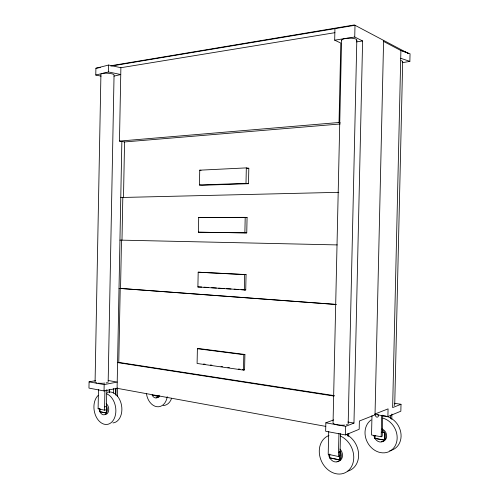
<?xml version="1.0" encoding="UTF-8"?>
<svg xmlns="http://www.w3.org/2000/svg" width="499" height="499" viewBox="0 0 499 499"><rect width="100%" height="100%" fill="white"/><g stroke="black" fill="none" stroke-linecap="round" stroke-linejoin="round"><path stroke-width="0.75" d="M95.633 380.656L89.078 381.866L88.959 388.103L104.042 390.942L117.09 388.303L325.791 426.402M101.104 76.135L95.771 75.043L95.902 68.263L108.626 65.038L120.883 67.714L334.923 32.678M95.072 382.128L100.923 74.251A6.581 1.385 3.4 0 1 107.391 73.203A6.581 1.385 3.4 0 1 114.059 74.962L108.164 382.022A6.549 1.204 -0.7 0 1 107.921 382.34M106.412 409.76L104.522 410.178L98.11 408.762L98.478 389.482M106.649 406.448L106.487 413.06L99.788 411.719L99.806 409.043M99.788 411.719L99.987 408.712M95.771 75.043L108.495 71.956L108.626 65.038M104.042 390.942L104.166 384.598L117.209 382.078L108.202 380.494M104.522 410.178L104.896 390.754M106.312 413.103L106.792 389.625M109.293 392.769L109.331 389.339M113.473 393.162L113.56 388.59M340.15 123.983L124.563 141.947L119.467 141.092L120.883 67.714M115.668 394.715L115.787 388.677M115.812 395.139L115.943 388.259M117.09 388.303L121.856 141.491M117.309 396.337L117.471 387.954M334.143 396.081L117.583 362.592L118.774 362.393L120.209 288.447L336.395 304.496M119.018 288.509L120.546 288.428L121.482 240.144L337.224 244.915M124.563 141.947L123.49 197.517L120.777 197.292M159.087 395.214A5.302 3.855 80.3 0 1 156 397.984A5.302 3.855 80.3 0 1 152.388 395.476L152.239 395.108L158.582 396.268L152.089 395.146M198.409 232.216L198.708 217.445L245.196 217.346L247.074 217.47L246.749 232.871L198.409 232.216L246.749 232.871M199.444 184.973L199.743 170.178L246.319 167.895L248.814 168.288L248.49 183.694L202.033 185.272L199.444 184.973L245.995 183.37L248.49 183.694M197.891 286.95L198.19 272.192L246.057 274.562L245.733 289.963L197.891 286.95L201.671 287.019M197.398 348.72L197.093 363.459L243.481 370.102L244.579 369.865L244.903 354.477L198.533 348.533L197.398 348.72L243.805 354.683L244.903 354.477M244.872 232.802L245.196 217.346M245.995 183.37L246.319 167.895M244.323 290.062L244.647 274.618L246.057 274.562M243.481 370.102L243.805 354.683M333.675 419.915L325.841 422.809L325.654 431.255L345.451 434.953L359.186 429.271L359.374 421.013L375.023 414.844L383.6 40.4M340.355 122.879L339.033 122.492L340.805 43.064L334.686 40.176L334.941 28.63M328.704 431.516L328.199 454.296L338.428 456.51L340.019 455.83M329.602 457.864L329.951 458.225A7.516 6.113 65.6 0 0 338.222 461.488A7.516 6.113 65.6 0 0 340.854 452.911L340.062 451.626L339.875 460.016L329.602 457.864L329.633 454.377M329.72 456.959L329.789 454.003M341.59 40.238L333.045 423.027A7.585 1.765 3.2 0 0 338.222 424.936M338.428 456.51L338.946 433.438M339.875 460.016L340.518 433.594M345.451 434.953L345.645 426.364L353.966 423.083L362.605 40.968L354.739 37.026L334.686 40.176M354.739 37.026L355.007 25.281L110.847 66.105M347.691 436.026L347.741 433.725M356.822 40.138L348.183 423.707A7.585 1.765 3.2 0 1 348.003 424.162M348.689 436.394L348.764 433.332M371.98 415.617L371.537 435.009L381.18 436.768L382.228 436.294L382.714 415.187M381.91 432.109L384.741 432.621L384.405 440.193L374.83 438.415L374.855 435.409M374.974 435.353L374.905 438.353L384.567 440.062M381.18 436.768L381.666 415.605M381.791 432.165L384.623 432.752L384.405 440.193M374.849 414.388L387.898 416.54L388.072 408.874L374.892 414.045M390.386 418.43L390.455 415.355M391.771 419.416L391.896 414.045M394.734 404.652L402.674 61.895M406.517 52.514L400.903 50.268L392.632 407.583L401.009 404.29L400.847 411.213L387.898 416.54M402.256 62.712L409.866 61.377L410.041 53.755L400.897 50.542L383.407 41.336M374.786 438.328L374.356 437.168A6.749 5.695 61.9 0 1 373.944 435.484M374.83 438.415L375.136 438.74A6.749 5.695 61.9 0 0 382.845 441.546A6.749 5.695 61.9 0 0 385.297 433.812L384.623 432.752M384.579 432.664L384.504 432.234A6.749 5.695 61.9 0 0 382.034 429.839M329.558 457.77L329.115 456.46A7.516 6.113 65.6 0 1 328.679 454.577M338.522 452.387L340.112 451.72M113.978 76.122L120.752 74.532L108.495 71.956M98.11 408.762L99.251 408.513M104.584 406.891L106.474 406.485M95.902 68.263L100.349 67.521M111.47 65.656L354.384 24.95L408.625 53.63L406.523 52.245M356.504 41.904L362.605 40.968M119.467 141.092L339.033 122.492M246.494 168.4L248.814 168.288M338.827 192.321L122.81 197.461L121.987 240.15L119.953 240.113M247.074 217.47L198.708 217.445M198.19 272.192L244.647 274.618M203.991 287.175L208.626 287.48M211.719 287.686L216.36 287.998M218.681 288.154L224.088 288.516M226.409 288.672L231.049 288.983M234.137 289.189L238.778 289.495M241.098 289.651L245.733 289.963M120.546 288.428L335.896 304.409M199.743 170.178L201.041 170.365M203.555 364.002L205.07 364.22M210.391 364.981L211.907 365.199M221.026 366.497L222.548 366.715M227.862 367.476L229.384 367.694M238.497 368.998L240.019 369.216M242.296 369.541L244.579 369.865M394.241 403.254L401.009 404.29M118.774 362.393L334.367 395.645M347.94 422.029L353.966 423.083M325.841 422.809L345.645 426.364M89.078 381.866L104.166 384.598M329.752 457.801L340.019 459.953M99.931 411.675L106.487 413.06M400.716 58.283L409.866 61.377M340 451.133L340.206 451.558M106.487 406.036L107.029 407.427A5.832 3.998 81 0 1 105.345 414.345A5.832 3.998 81 0 1 100.087 412.012L99.557 410.627A5.832 3.998 81 0 1 99.276 409.136M401.077 60.678A7.366 1.703 -1.6 0 1 402.219 62.344M394.672 405.038A7.329 1.485 3.6 0 1 394.11 405.375M381.972 428.953A6.737 5.682 61.8 0 1 386.694 436.226A6.737 5.682 61.8 0 1 381.56 441.603M382.939 418.15A18.245 15.4 61.8 0 1 396.031 443.979A18.245 15.4 61.8 0 1 371.474 447.74A18.245 15.4 61.8 0 1 371.137 419.952M382.789 415.935A18.07 15.294 61.4 0 1 400.703 431.997A18.07 15.294 61.4 0 1 389.756 450.666M159.755 396.069A5.289 3.849 80.3 0 1 156.15 397.566M167.221 396.649A14.328 10.429 80.3 0 1 156.817 406.704A14.328 10.429 80.3 0 1 146.444 393.611M171.631 398.227A14.209 10.404 80.2 0 1 163.179 405.544M377.743 414.295A1.678 1.416 64.9 0 1 378.161 416.596A1.678 1.416 64.9 0 1 376.127 416.759A1.678 1.416 64.9 0 1 375.716 414.457M107.241 382.633A6.549 1.204 -0.7 0 1 106.175 382.895M104.796 383.101A6.549 1.204 -0.7 0 1 98.197 383.157M96.862 382.97A6.549 1.204 -0.7 0 1 95.852 382.727M341.778 40.756A7.628 2.008 -1.1 0 1 349.537 38.155A7.628 2.008 -1.1 0 1 356.461 40.662M347.316 424.562A7.585 1.765 3.2 0 1 346.169 424.88M344.634 425.092A7.585 1.765 3.2 0 1 338.865 425.011M106.2 403.647A5.82 3.998 80.9 0 1 108.713 410.109A5.82 3.998 80.9 0 1 105.227 414.494M106.767 393.83A15.756 10.828 80.9 0 1 114.932 416.821A15.756 10.828 80.9 0 1 98.147 419.952A15.756 10.828 80.9 0 1 98.135 395.439M107.297 392.308A15.619 10.803 80.8 0 1 121.513 405.232A15.619 10.803 80.8 0 1 112.936 422.927M340.393 436.051A20.316 16.536 65.5 0 1 351.446 466.74A20.316 16.536 65.5 0 1 323.882 465.374A20.316 16.536 65.5 0 1 328.991 435.484M339.956 449.094A7.497 6.107 65.5 0 1 342.308 457.078A7.497 6.107 65.5 0 1 336.993 461.463M345.969 434.298A20.091 16.423 65.1 0 1 358.594 453.971A20.091 16.423 65.1 0 1 347.859 471.106"/></g></svg>
